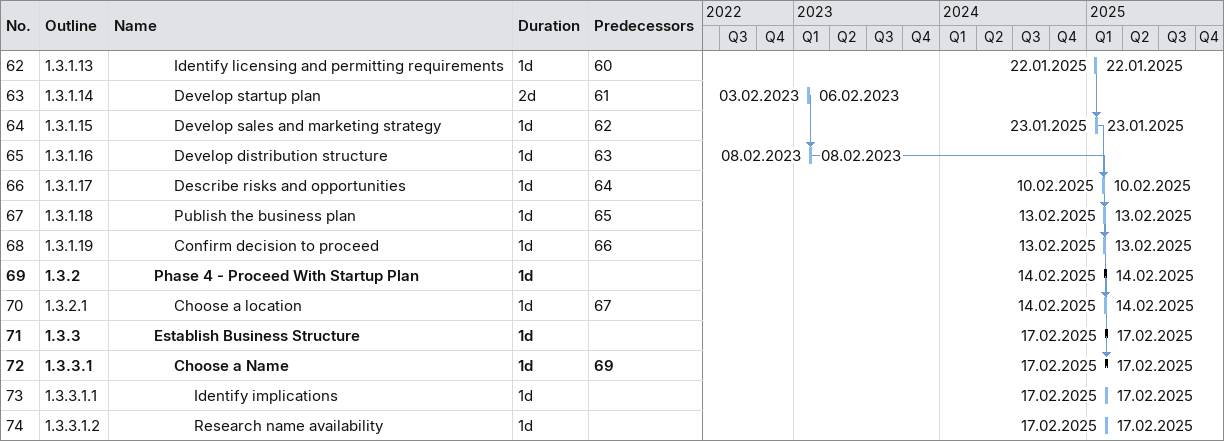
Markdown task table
| ID | WBS | Task | Duration | Start | Finish | Predecessors |
|---|---|---|---|---|---|---|
| 62 | 1.3.1.13 | Identify licensing and permitting requirements | 1d | 2025-01-22 | 2025-01-22 | 60 |
| 63 | 1.3.1.14 | Develop startup plan | 2d | 2023-02-03 | 2023-02-06 | 61 |
| 64 | 1.3.1.15 | Develop sales and marketing strategy | 1d | 2025-01-23 | 2025-01-23 | 62 |
| 65 | 1.3.1.16 | Develop distribution structure | 1d | 2023-02-08 | 2023-02-08 | 63 |
| 66 | 1.3.1.17 | Describe risks and opportunities | 1d | 2025-02-10 | 2025-02-10 | 64 |
| 67 | 1.3.1.18 | Publish the business plan | 1d | 2025-02-13 | 2025-02-13 | 65 |
| 68 | 1.3.1.19 | Confirm decision to proceed | 1d | 2025-02-13 | 2025-02-13 | 66 |
| 69 | 1.3.2 | **Phase 4 - Proceed With Startup Plan** | 1d | 2025-02-14 | 2025-02-14 |  |
| 70 | 1.3.2.1 | Choose a location | 1d | 2025-02-14 | 2025-02-14 | 67 |
| 71 | 1.3.3 | **Establish Business Structure** | 1d | 2025-02-17 | 2025-02-17 |  |
| 72 | 1.3.3.1 | **Choose a Name** | 1d | 2025-02-17 | 2025-02-17 | 69 |
| 73 | 1.3.3.1.1 | Identify implications | 1d | 2025-02-17 | 2025-02-17 |  |
| 74 | 1.3.3.1.2 | Research name availability | 1d | 2025-02-17 | 2025-02-17 |  |
